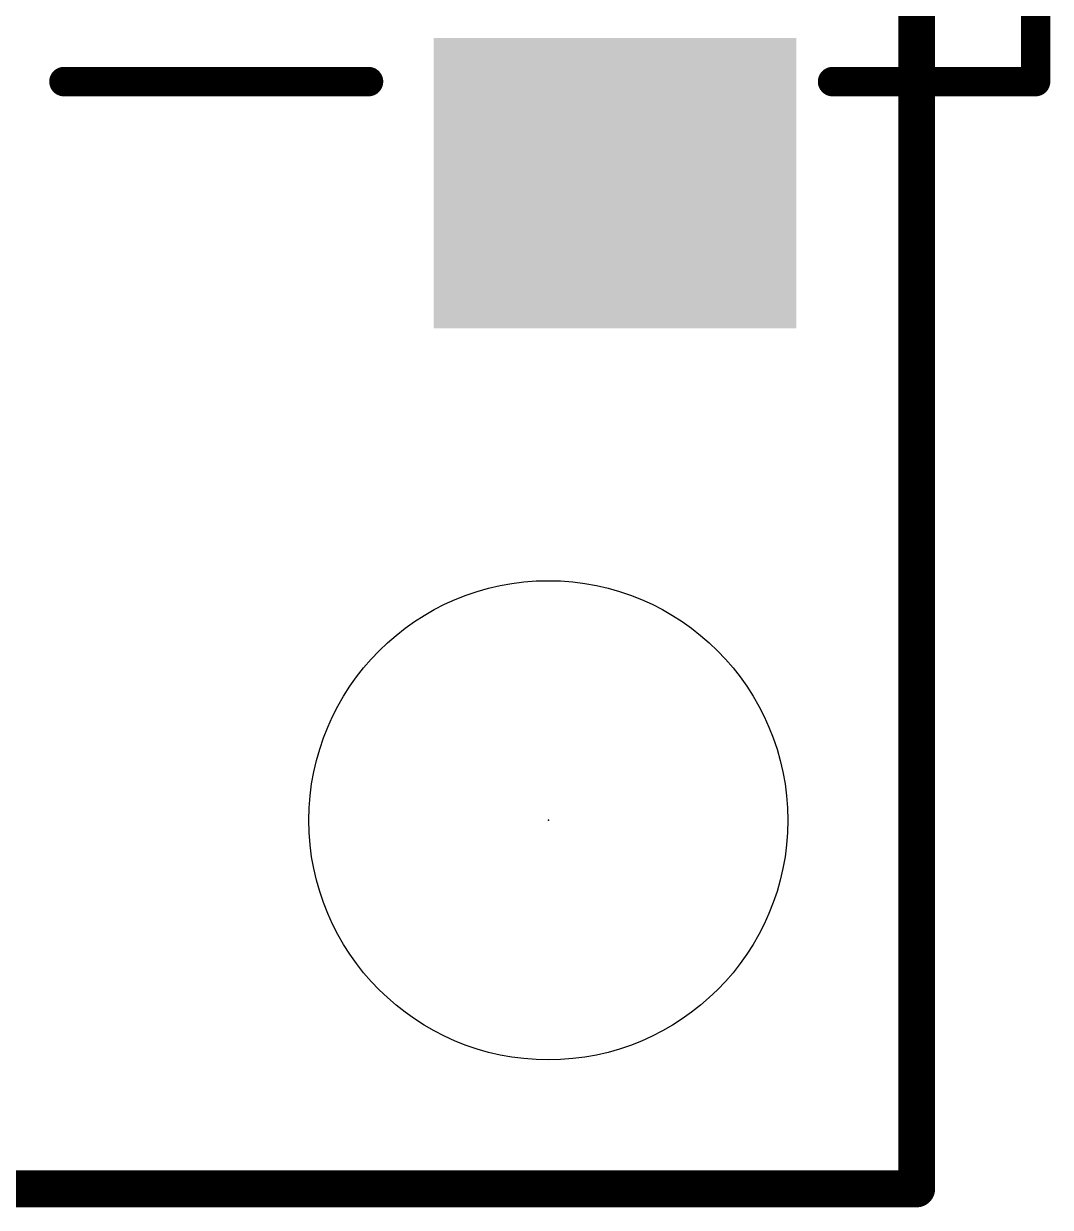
# Model space of a CAD drawing. Extents: x -20 to 87, y -15 to 38.
# Drawn here: x 28.13 to 35.21, y -0.13 to 8.03 of the extents above; entities that cross this region are included whole.
import ezdxf

# ---------------------------------------------------------------- set-up
doc = ezdxf.new("R2010")
doc.units = 0
for name, color, linetype in [('1', 12, 'CONTINUOUS'), ('16', 132, 'CONTINUOUS'), ('20', 53, 'CONTINUOUS'), ('21', 41, 'CONTINUOUS'), ('23', 53, 'CONTINUOUS'), ('51', 53, 'CONTINUOUS')]:
    doc.layers.add(name, color=color, linetype=linetype)

# ---------------------------------------------------------------- blocks, each defined once
blk = doc.blocks.new('RECT')
blk.add_solid([(-0.5, -0.5), (0.5, -0.5), (-0.5, 0.5), (0.5, 0.5)])

msp = doc.modelspace()

# ---------------------------------------------------------------- linework, layer by layer
at = {"layer": '1', "const_width": 0.254}
for points in [[(34.29, 38.1), (34.29, 0)], [(34.29, 0), (-1.27, 0)]]:
    msp.add_lwpolyline(points, dxfattribs=at)
at = {"layer": '1', "const_width": 0.127}
for points in [[(34.29, -0.0635, 1), (34.29, 0.0635)], [(34.2265, 0, 1), (34.3535, 0)]]:
    msp.add_lwpolyline(points, format="xyb", dxfattribs=at)
at = {"layer": '16', "const_width": 0.254}
for points in [[(34.29, 38.1), (34.29, 0)], [(34.29, 0), (-1.27, 0)]]:
    msp.add_lwpolyline(points, dxfattribs=at)
at = {"layer": '16', "const_width": 0.127}
for points in [[(34.29, -0.0635, 1), (34.29, 0.0635)], [(34.2265, 0, 1), (34.3535, 0)]]:
    msp.add_lwpolyline(points, format="xyb", dxfattribs=at)
at = {"layer": '20', "const_width": 0.254}
for points in [[(34.29, 0), (34.29, 38.1)], [(-1.27, 0), (34.29, 0)]]:
    msp.add_lwpolyline(points, dxfattribs=at)
at = {"layer": '20', "const_width": 0.127}
for points in [[(34.29, -0.0635, 1), (34.29, 0.0635)], [(34.2265, 0, 1), (34.3535, 0)]]:
    msp.add_lwpolyline(points, format="xyb", dxfattribs=at)
at = {"layer": '20'}
msp.add_circle((31.75, 2.54), 1.651, dxfattribs=at)
at = {"layer": '21', "const_width": 0.2032}
msp.add_lwpolyline([(30.51, 7.63), (28.41, 7.63)], dxfattribs=at)
at = {"layer": '21', "const_width": 0.1016}
for points in [[(28.41, 7.6808, 1), (28.41, 7.5792)], [(30.51, 7.5792, 1), (30.51, 7.6808)]]:
    msp.add_lwpolyline(points, format="xyb", dxfattribs=at)
at = {"layer": '23'}
msp.add_point((31.75, 2.54), dxfattribs=at)
at = {"layer": '51', "const_width": 0.2032}
for points in [[(35.11, 7.63), (35.11, 15.23)], [(35.11, 7.63), (33.71, 7.63)]]:
    msp.add_lwpolyline(points, dxfattribs=at)
at = {"layer": '51', "const_width": 0.1016}
for points in [[(33.71, 7.6808, 1), (33.71, 7.5792)], [(35.0592, 7.63, 1), (35.1608, 7.63)], [(35.11, 7.5792, 1), (35.11, 7.6808)]]:
    msp.add_lwpolyline(points, format="xyb", dxfattribs=at)

# ---------------------------------------------------------------- block references
at = {"layer": '1', "xscale": 2.5, "yscale": 2, "rotation": 180}
msp.add_blockref('RECT', (32.21, 6.93), dxfattribs=at)

doc.saveas('drawing.dxf')
